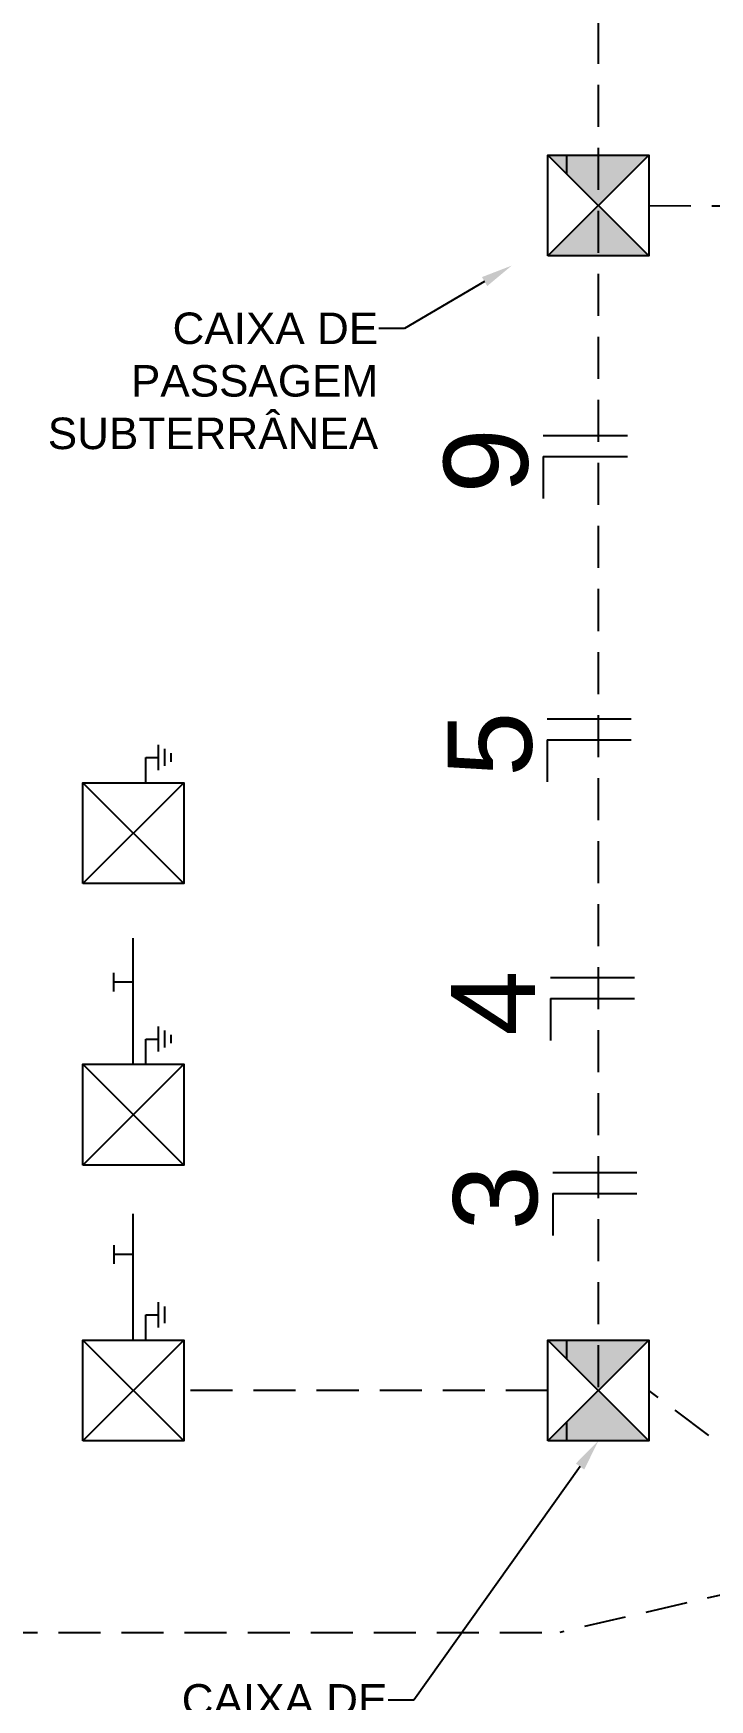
# Model space of a CAD drawing. Header units: millimetres. Extents: x 100 to 1222, y 100 to 694.
# Drawn here: x 256.72 to 264.76, y 544.28 to 564.11 of the extents above; entities that cross this region are included whole.
import ezdxf
from ezdxf import colors
from ezdxf.entities.mleader import LeaderData, LeaderLine
from ezdxf.math import Vec2, Vec3

# ---------------------------------------------------------------- set-up
doc = ezdxf.new("R2010")
doc.units = ezdxf.units.MM
doc.linetypes.add('DASHED', pattern=[0.75, 0.5, -0.25])
doc.layers.add('COTAS', color=5, linetype='Continuous', lineweight=5)
doc.styles.add('Annotative', font='Arial.ttf')
doc.styles.get("Standard").update_dxf_attribs({"font": 'Arial.ttf'})
pattern_1 = [(0, (-2.371, -27.0174), (0, 6.985), [5.08, -1.905]), (90, (-2.371, -27.0174), (-6.985, 4e-16), [5.08, -1.905])]

msp = doc.modelspace()

# ---------------------------------------------------------------- hatches: boundary and pattern name
h = msp.add_hatch()
h.set_pattern_fill('ANGLE', color=2)
h.set_pattern_definition(pattern_1)
h.paths.add_polyline_path([(223.645, 545.666), (222.445, 545.666), (223.028, 545.082), (223.061, 545.082)])
h.paths.add_polyline_path([(223.045, 545.066), (222.445, 544.466), (223.645, 544.466)])
h.paths.add_polyline_path([(248.769, 545.682), (247.569, 545.682), (248.169, 545.082)])
h.paths.add_polyline_path([(248.169, 545.082), (248.168, 544.482), (248.769, 544.482)])
h.paths.add_polyline_path([(248.169, 545.082), (247.569, 544.482), (248.168, 544.482)])
h.paths.add_polyline_path([(264.039, 548.561), (262.839, 548.561), (263.429, 547.971), (263.449, 547.971)])
h.paths.add_polyline_path([(263.439, 547.961), (262.839, 547.361), (264.039, 547.361)])
h.paths.add_polyline_path([(264.039, 562.662), (263.439, 562.662), (263.439, 562.062)])
h.paths.add_polyline_path([(263.439, 562.662), (262.839, 562.662), (263.439, 562.062)])
h = msp.add_hatch(color=2)
h.dxf.hatch_style = 1
h.paths.add_polyline_path([(264.039, 562.662), (263.439, 562.662), (263.439, 562.062)])
h.paths.add_polyline_path([(263.439, 562.662), (262.839, 562.662), (263.439, 562.062)])
h.paths.add_polyline_path([(263.439, 562.062), (262.839, 561.462), (263.439, 561.462)])
h.paths.add_polyline_path([(263.439, 562.062), (263.439, 561.462), (264.039, 561.462)])
h = msp.add_hatch()
h.set_pattern_fill('ANGLE', color=2)
h.set_pattern_definition([(0, (-2.371, -27.0264), (0, 6.985), [5.08, -1.905]), (90, (-2.371, -27.0264), (-6.985, 4e-16), [5.08, -1.905])])
h.paths.add_polyline_path([(258.508, 555.194), (257.908, 554.594), (258.508, 553.994)])
h.paths.add_polyline_path([(257.908, 554.594), (257.308, 555.194), (257.308, 553.994)])
h.paths.add_polyline_path([(257.308, 551.843), (257.308, 550.643), (257.908, 551.243)])
h.paths.add_polyline_path([(258.508, 551.843), (257.908, 551.243), (258.508, 550.643)])
h.paths.add_polyline_path([(258.508, 548.561), (257.908, 547.961), (258.508, 547.361)])
h.paths.add_polyline_path([(257.308, 548.561), (257.308, 547.361), (257.908, 547.961)])
h = msp.add_hatch()
h.set_pattern_fill('ANGLE', color=2)
h.set_pattern_definition(pattern_1)
h.paths.add_polyline_path([(223.645, 545.666), (222.445, 545.666), (223.028, 545.082), (223.061, 545.082)])
h.paths.add_polyline_path([(223.045, 545.066), (222.445, 544.466), (223.645, 544.466)])
h.paths.add_polyline_path([(248.769, 545.682), (247.569, 545.682), (248.169, 545.082)])
h.paths.add_polyline_path([(248.169, 545.082), (247.569, 544.482), (248.168, 544.482)])
h.paths.add_polyline_path([(248.169, 545.082), (248.168, 544.482), (248.769, 544.482)])
h.paths.add_polyline_path([(262.839, 548.561), (263.429, 547.971), (263.449, 547.971), (264.039, 548.561)])
h.paths.add_polyline_path([(263.439, 547.961), (262.839, 547.361), (264.039, 547.361)])
h = msp.add_hatch(color=2)
h.dxf.hatch_style = 1
h.paths.add_polyline_path([(262.839, 548.561), (263.429, 547.971), (263.449, 547.971), (264.039, 548.561)])
h.paths.add_polyline_path([(263.439, 547.961), (262.839, 547.361), (264.039, 547.361)])

# ---------------------------------------------------------------- linework, layer by layer
at = {"color": 2, "linetype": 'DASHED'}
for p, q in [((263.439, 547.999), (263.439, 580.77)), ((264.039, 562.061), (273.161, 562.043)), ((262.839, 547.961), (258.508, 547.961)), ((265.952, 546.527), (264.039, 547.961)), ((265.952, 545.77), (262.98, 545.082))]:
    msp.add_line(p, q, dxfattribs=at)
at = {"color": 2}
for p, q in [((262.839, 562.662), (264.039, 561.462)), ((262.839, 561.462), (264.039, 562.662)), ((262.784, 559.326), (263.784, 559.326)), ((262.784, 559.076), (262.784, 558.576)), ((262.784, 559.076), (263.784, 559.076)), ((262.784, 559.076), (263.784, 559.076)), ((262.831, 555.954), (263.831, 555.954)), ((262.831, 555.704), (262.831, 555.204)), ((262.831, 555.704), (263.831, 555.704)), ((262.831, 555.704), (263.831, 555.704)), ((258.058, 555.194), (258.058, 555.494)), ((258.058, 555.494), (258.208, 555.494)), ((258.208, 555.344), (258.208, 555.644)), ((258.283, 555.394), (258.283, 555.595)), ((258.358, 555.443), (258.358, 555.545)), ((257.308, 555.194), (258.508, 553.994)), ((257.308, 553.994), (258.508, 555.194)), ((257.677, 552.82), (257.677, 552.932)), ((257.677, 552.707), (257.677, 552.82)), ((257.902, 552.82), (257.677, 552.82)), ((262.871, 552.874), (263.871, 552.874)), ((262.871, 552.624), (262.871, 552.124)), ((262.871, 552.624), (263.871, 552.624)), ((262.871, 552.624), (263.871, 552.624)), ((258.058, 551.843), (258.058, 552.143)), ((258.058, 552.143), (258.208, 552.143)), ((258.208, 551.993), (258.208, 552.293)), ((258.283, 552.042), (258.283, 552.243)), ((258.358, 552.092), (258.358, 552.194)), ((257.308, 551.843), (258.508, 550.643)), ((257.308, 550.643), (258.508, 551.843)), ((262.897, 550.556), (263.897, 550.556)), ((262.897, 550.306), (262.897, 549.806)), ((262.897, 550.306), (263.897, 550.306)), ((262.897, 550.306), (263.897, 550.306)), ((257.683, 549.578), (257.683, 549.691)), ((257.683, 549.466), (257.683, 549.578)), ((257.908, 549.578), (257.683, 549.578)), ((258.208, 548.711), (258.208, 549.011)), ((258.283, 548.76), (258.283, 548.961)), ((258.058, 548.561), (258.058, 548.861)), ((258.058, 548.861), (258.208, 548.861)), ((257.308, 548.561), (258.508, 547.361)), ((257.308, 547.361), (258.508, 548.561)), ((262.839, 548.561), (264.039, 547.361)), ((262.839, 547.361), (264.039, 548.561))]:
    msp.add_line(p, q, dxfattribs=at)
at = {"color": 2, "linetype": 'DASHED', "ltscale": 3}
for p, q in [((257.908, 551.843), (257.908, 553.994)), ((257.908, 548.561), (257.908, 550.591))]:
    msp.add_line(p, q, dxfattribs=at)
at = {"color": 2, "linetype": 'DASHED', "lineweight": 25}
msp.add_line((248.769, 545.082), (262.98, 545.082), dxfattribs=at)
at = {"color": 2}
for points in [[(262.839, 561.462), (262.839, 562.662), (264.039, 562.662), (264.039, 561.462)], [(257.308, 553.994), (257.308, 555.194), (258.508, 555.194), (258.508, 553.994)], [(257.308, 550.643), (257.308, 551.843), (258.508, 551.843), (258.508, 550.643)], [(257.308, 547.361), (257.308, 548.561), (258.508, 548.561), (258.508, 547.361)], [(262.839, 547.361), (262.839, 548.561), (264.039, 548.561), (264.039, 547.361)]]:
    msp.add_lwpolyline(points, close=True, dxfattribs=at)

# ---------------------------------------------------------------- texts
at = {"color": 2, "style": 'Annotative'}
for s, p in [('9', (262.6, 558.635)), ('5', (262.647, 555.263)), ('4', (262.687, 552.183)), ('3', (262.713, 549.865))]:
    msp.add_text(s, height=1, rotation=90, dxfattribs=at).set_placement(p)

# ---------------------------------------------------------------- leaders
at = {"layer": 'COTAS', "color": 2}
ml = msp.add_multileader_mtext('Standard', dxfattribs=at)
ml.set_content('CAIXA DE\\PPASSAGEM\\PSUBTERRÂNEA', color=2)
ml.set_leader_properties()
ml.build(insert=Vec2(0, 0))
ml.multileader.update_dxf_attribs({"arrow_head_size": 0.375})
ctx = ml.context
ctx.base_point, ctx.char_height, ctx.arrow_head_size, ctx.landing_gap_size, ctx.plane_origin = Vec3(256.906, 560.598), 0.375, 0.375, 0.0075, Vec3(256.116, 558.552)
ctx.text_align_type = 2
notes = []
notes.append((ctx, [(1, (1, 1, 0), (261.133, 560.598), (-1, 0), 0.305, [(0, [(262.41, 561.348)], 0, [])])]))
ctx.mtext.insert, ctx.mtext.alignment, ctx.mtext.flow_direction = Vec3(260.821, 560.789), 3, 5
ml = msp.add_multileader_mtext('Standard', dxfattribs=at)
ml.set_content('CAIXA DE\\PPASSAGEM\\PSUBTERRÂNEA', color=2)
ml.set_leader_properties()
ml.build(insert=Vec2(0, 0))
ml.multileader.update_dxf_attribs({"arrow_head_size": 0.375})
ctx = ml.context
ctx.base_point, ctx.char_height, ctx.arrow_head_size, ctx.landing_gap_size, ctx.plane_origin = Vec3(257.016, 544.276), 0.375, 0.375, 0.0075, Vec3(256.226, 542.229)
ctx.text_align_type = 2
notes.append((ctx, [(1, (1, 1, 0), (261.243, 544.276), (-1, 0), 0.305, [(0, [(263.439, 547.361)], 0, [])])]))
ctx.mtext.insert, ctx.mtext.alignment, ctx.mtext.flow_direction = Vec3(260.93, 544.466), 3, 5
for ctx, leaders in notes:
    for number, flags, end, landing, length, lines in leaders:
        leader = LeaderData()
        leader.index, (leader.has_last_leader_line, leader.has_dogleg_vector, leader.attachment_direction) = number, flags
        leader.last_leader_point, leader.dogleg_vector, leader.dogleg_length = Vec3(end), Vec3(landing), length
        for number, points, colour, breaks in lines:
            line = LeaderLine()
            line.index, line.vertices, line.color, line.breaks = number, Vec3.list(points), colors.encode_raw_color(colour), breaks
            leader.lines.append(line)
        ctx.leaders.append(leader)

doc.saveas('drawing.dxf')
